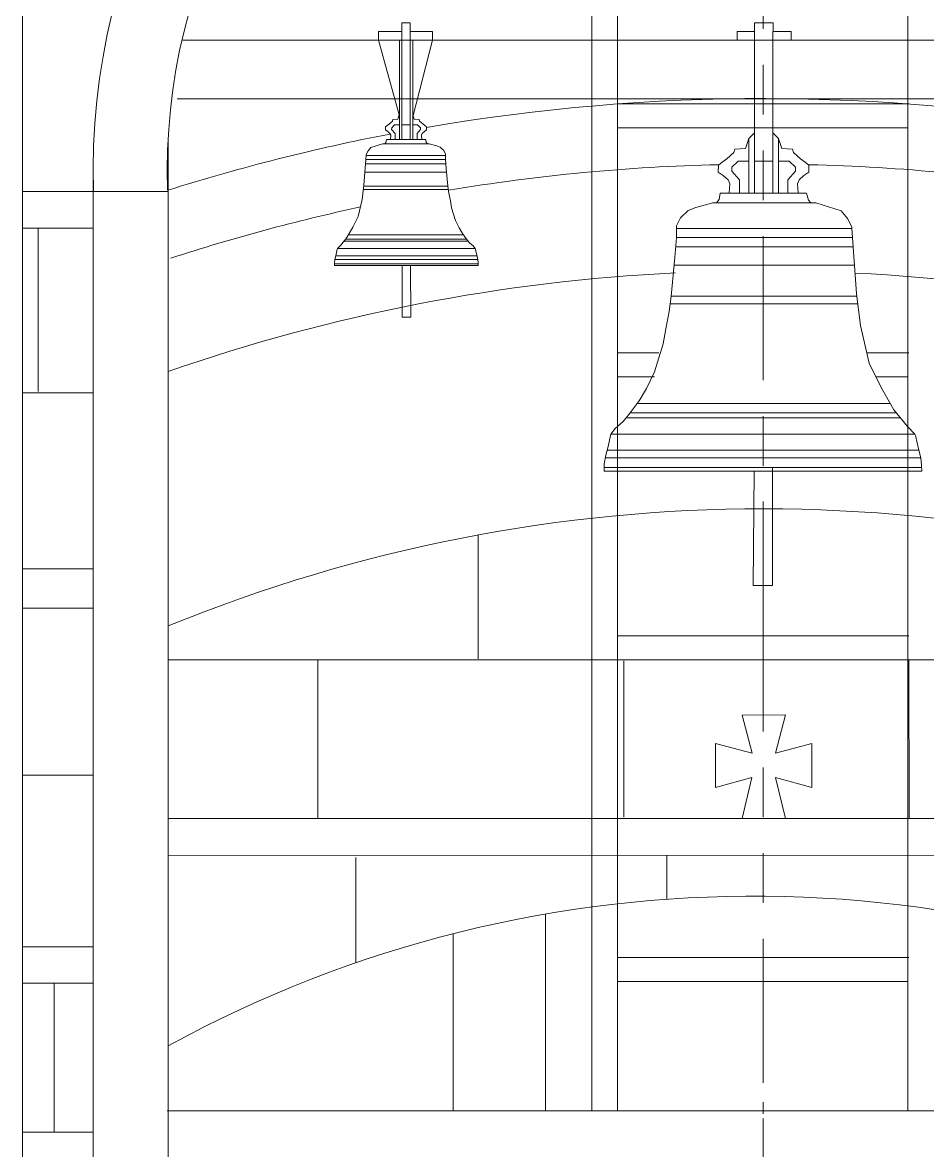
# Model space of a CAD drawing. Header units: millimetres. Extents: x -490789 to -449459, y 209001 to 327650.
# Drawn here: x -475544 to -473683, y 316088 to 318410 of the extents above; entities that cross this region are included whole.
import ezdxf

# ---------------------------------------------------------------- set-up
doc = ezdxf.new("R2010")
doc.units = ezdxf.units.MM
doc.header["$MEASUREMENT"] = 0
doc.linetypes.add('2-Штрих-Штриховая', pattern=[723.19442, 264.583325, -105.833328, 70.555556, -105.833328, 70.555556, -105.833328])
for name, color, linetype, lineweight in [('0_Ном._пера__12_Ном._пера__12_Ном._пера__12', 12, 'Continuous', 18), ('0_Ном._пера__7_Ном._пера__7_Ном._пера__1', 1, 'Continuous', 18), ('0_Ном._пера__7_Ном._пера__7_Ном._пера__7', 7, 'Continuous', 18), ('0_Ном_пера__1_Ном_пера__1_Ном_пера__1_Ном._пера__1_Ном_пера__1_Ном_пера__1_Ном_пера__1_Ном_пера__1_Ном_пера__1_Ном_пера__1_Ном_пера__1_Ном_пера__1_Ном_пера__1_Ном_пера__1_Ном_пера__1_Ном_пера__1_Ном_пера__1_Ном_пера__1_Ном_пера__1_Ном_пера__1_Ном_пера___D_Ном._пера__1', 1, 'Continuous', 18), ('0_Ном_пера__1_Ном_пера__1_Ном_пера__1_Ном._пера__1_Ном_пера__1_Ном_пера__1_Ном_пера__1_Ном_пера__1_Ном_пера__1_Ном_пера__1_Ном_пера__1_Ном_пера__1_Ном_пера__1_Ном_пера__1_Ном_пера__1_Ном_пера__1_Ном_пера__1_Ном_пера__1_Ном_пера__1_Ном_пера__1_Ном_пера___D_Ном._пера__7', 7, 'Continuous', 18), ('0_Ном_пера__1_Ном_пера__1_Ном_пера__1_Ном_пера__1_Ном_пера__1_Ном_пера__1_Ном_пера__1_Ном_пера__1_Ном_пера__1_Ном_пера__1_Ном._пера__1_Ном_пера__1_Ном_пера__1_Ном_пера__1_Ном_пера__1_Ном_пера__1_Ном_пера__1_Ном_пера__1_Ном_пера__1_Ном_пера__1_Ном_пера___D_Ном._пера__1', 1, 'Continuous', 18), ('0_Ном_пера__7_Ном._пера__7_Ном_пера__7_Ном_пера__7_Ном_пера__7_Ном_пера__7_Ном_пера__7_Ном_пера__7_Ном_пера__7_Ном_пера__7_Ном_пера__7_Ном_пера__7_Ном_пера__7_Ном_пера__7_Ном_пера__7_Ном_пера__7_Ном_пера__7_Ном_пера__7_Ном_пера__7_Ном_пера__7_Ном_пера___7_Ном._пера__7', 7, 'Continuous', 18), ('0_Ном_пера__7_Ном_пера__7_Ном._пера__7_Ном_пера__7_Ном_пера__7_Ном_пера__7_Ном_пера__7_Ном_пера__7_Ном_пера__7_Ном_пера__7_Ном_пера__7_Ном_пера__7_Ном_пера__7_Ном_пера__7_Ном_пера__7_Ном_пера__7_Ном_пера__7_Ном_пера__7_Ном_пера__7_Ном_пера__7_Ном_пера___3_Ном._пера__7', 7, 'Continuous', 18), ('0_Ном_пера__7_Ном_пера__7_Ном_пера__7_Ном._пера__7_Ном_пера__7_Ном_пера__7_Ном_пера__7_Ном_пера__7_Ном_пера__7_Ном_пера__7_Ном_пера__7_Ном_пера__7_Ном_пера__7_Ном_пера__7_Ном_пера__7_Ном_пера__7_Ном_пера__7_Ном_пера__7_Ном_пера__7_Ном_пера__7_Ном_пера___5_Ном._пера__7', 7, 'Continuous', 18), ('0_Ном_пера__7_Ном_пера__7_Ном_пера__7_Ном_пера__7_Ном_пера__7_Ном_пера__7_Ном_пера__7_Ном_пера__7_Ном_пера__7_Ном._пера__7_Ном_пера__7_Ном_пера__7_Ном_пера__7_Ном_пера__7_Ном_пера__7_Ном_пера__7_Ном_пера__7_Ном_пера__7_Ном_пера__7_Ном_пера__7_Ном_пера___7_Ном._пера__1', 1, 'Continuous', 18), ('0_Ном_пера__7_Ном_пера__7_Ном_пера__7_Ном_пера__7_Ном_пера__7_Ном_пера__7_Ном_пера__7_Ном_пера__7_Ном_пера__7_Ном._пера__7_Ном_пера__7_Ном_пера__7_Ном_пера__7_Ном_пера__7_Ном_пера__7_Ном_пера__7_Ном_пера__7_Ном_пера__7_Ном_пера__7_Ном_пера__7_Ном_пера___7_Ном._пера__7', 7, 'Continuous', 18), ('0_Ном_пера__7_Ном_пера__7_Ном_пера__7_Ном_пера__7_Ном_пера__7_Ном_пера__7_Ном_пера__7_Ном_пера__7_Ном_пера__7_Ном_пера__7_Ном_пера__7_Ном_пера__7_Ном_пера__7_Ном_пера__7_Ном_пера__7_Ном._пера__7_Ном_пера__7_Ном._пера__7_Ном_пера__7_Ном._пера__7_Ном_пера_2_Ном._пера__7', 7, 'Continuous', 18), ('0_Ном_пера__7_Ном_пера__7_Ном_пера__7_Ном_пера__7_Ном_пера__7_Ном_пера__7_Ном_пера__7_Ном_пера__7_Ном_пера__7_Ном_пера__7_Ном_пера__7_Ном_пера__7_Ном_пера__7_Ном_пера__7_Ном_пера__7_Ном_пера__7_Ном_пера__7_Ном_пера__7_Ном._пера__7_Ном_пера__7_Ном._пера__5_Ном._пера__1', 1, 'Continuous', 18), ('0_Ном_пера__7_Ном_пера__7_Ном_пера__7_Ном_пера__7_Ном_пера__7_Ном_пера__7_Ном_пера__7_Ном_пера__7_Ном_пера__7_Ном_пера__7_Ном_пера__7_Ном_пера__7_Ном_пера__7_Ном_пера__7_Ном_пера__7_Ном_пера__7_Ном_пера__7_Ном_пера__7_Ном_пера__7_Ном_пера__7_Ном_пера__7_8_Ном._пера__1', 1, 'Continuous', 18), ('0_Ном_пера__7_Ном_пера__7_Ном_пера__7_Ном_пера__7_Ном_пера__7_Ном_пера__7_Ном_пера__7_Ном_пера__7_Ном_пера__7_Ном_пера__7_Ном_пера__7_Ном_пера__7_Ном_пера__7_Ном_пера__7_Ном_пера__7_Ном_пера__7_Ном_пера__7_Ном_пера__7_Ном_пера__7_Ном_пера__7_Ном_пера__7_C_Ном._пера__1', 1, 'Continuous', 18), ('0_Ном_пера__7_Ном_пера__7_Ном_пера__7_Ном_пера__7_Ном_пера__7_Ном_пера__7_Ном_пера__7_Ном_пера__7_Ном_пера__7_Ном_пера__7_Ном_пера__7_Ном_пера__7_Ном_пера__7_Ном_пера__7_Ном_пера__7_Ном_пера__7_Ном_пера__7_Ном_пера__7_Ном_пера__7_Ном_пера__7_Ном_пера__7_C_Ном._пера__202', 202, 'Continuous', 18), ('0_Ном_пера__7_Ном_пера__7_Ном_пера__7_Ном_пера__7_Ном_пера__7_Ном_пера__7_Ном_пера__7_Ном_пера__7_Ном_пера__7_Ном_пера__7_Ном_пера__7_Ном_пера__7_Ном_пера__7_Ном_пера__7_Ном_пера__7_Ном_пера__7_Ном_пера__7_Ном_пера__7_Ном_пера__7_Ном_пера__7_Ном_пера__7_C_Ном._пера__7', 7, 'Continuous', 18), ('Defpoints_Ном_пера__7_Ном._пера__7_Ном._пера__7_Ном._пера__7_Ном._пера__7_Ном._пера__7_Ном._пера__7_Ном._пера__7', 7, 'Continuous', 18), ('hatch_Ном_пера__254_Ном_пера__254_Ном_пера__254_Ном._пера__254_Ном_пера__254_Ном._пера__9_Ном_пера__9_Ном_пера__9_Ном_пера__12_Ном_пера__12_Ном_пера__12_Ном_пера__12_Ном_пера__12_Ном_пера__12_Ном_пера__1_Ном_пера__1_Ном_пера__1_Ном_пера__1_Ном_пера__1_Н_B_Ном._пера__1', 1, 'Continuous', 18)]:
    doc.layers.add(name, color=color, linetype=linetype, lineweight=lineweight)

msp = doc.modelspace()

# ---------------------------------------------------------------- linework, layer by layer
at = {"layer": '0_Ном._пера__12_Ном._пера__12_Ном._пера__12', "linetype": '2-Штрих-Штриховая'}
for p in [(-474020.5, 314812.9), (-474020.5, 307549.2)]:
    msp.add_line(p, (-474020.5, 319828), dxfattribs=at)
at = {"layer": '0_Ном._пера__7_Ном._пера__7_Ном._пера__1', "linetype": 'Continuous'}
for radius, start, end in [(1378.8, 358.302, 181.6973), (1226.2, 358.0906, 181.8013)]:
    msp.add_arc((-474020.5, 318103.2), radius, start, end, dxfattribs=at)
at = {"layer": '0_Ном._пера__7_Ном._пера__7_Ном._пера__7', "linetype": 'Continuous'}
for p, q in [((-475544.3, 319734.4), (-475544.3, 315040.1)), ((-472806.8, 318252.6), (-475226.4, 318252.6)), ((-475244.5, 318166.5), (-475244.5, 315040.1)), ((-475399.3, 315040.1), (-475399.3, 318113.2)), ((-475544.3, 317647.7), (-475399.3, 317647.7)), ((-472794.3, 317097.8), (-475244.5, 317097.8)), ((-474468.5, 316574.2), (-474468.5, 316169.4)), ((-474658.6, 316533.5), (-474658.6, 316169.4)), ((-475246.7, 316169.4), (-472796.5, 316169.4)), ((-472794.3, 316169.4), (-475244.5, 316169.4))]:
    msp.add_line(p, q, dxfattribs=at)
for centre, radius, start, end in [((-474020.5, 314182.4), 4071, 80.046, 99.7941), ((-474020.5, 314182.4), 4071, 100.8689, 107.5116), ((-474020.5, 314182.4), 3936, 91.3406, 99.4698), ((-474020.5, 314182.4), 3936, 80.3611, 88.6255), ((-474020.5, 314182.4), 3936, 102.15, 108.0379), ((-474020.5, 314182.4), 3716.6, 92.7823, 109.2283), ((-474020.5, 314182.4), 3716.6, 70.7983, 87.09), ((-474020.5, 314182.4), 3226.5, 67.6638, 112.2945), ((-474039.3, 314099), 2512.5, 60.2974, 118.6658)]:
    msp.add_arc(centre, radius, start, end, dxfattribs=at)
at = {"layer": '0_Ном_пера__1_Ном_пера__1_Ном_пера__1_Ном._пера__1_Ном_пера__1_Ном_пера__1_Ном_пера__1_Ном_пера__1_Ном_пера__1_Ном_пера__1_Ном_пера__1_Ном_пера__1_Ном_пера__1_Ном_пера__1_Ном_пера__1_Ном_пера__1_Ном_пера__1_Ном_пера__1_Ном_пера__1_Ном_пера__1_Ном_пера___D_Ном._пера__1', "linetype": 'Continuous'}
for p, q in [((-475399.3, 318062.4), (-475544.3, 318062.4)), ((-475399.3, 317986.4), (-475544.3, 317986.4)), ((-475399.3, 317204.2), (-475544.3, 317204.2)), ((-475244.5, 316771.5), (-472794.3, 316771.5)), ((-475244.5, 316694.7), (-472794.3, 316695.2)), ((-475399.3, 316432.5), (-475544.3, 316432.5))]:
    msp.add_line(p, q, dxfattribs=at)
at = {"layer": '0_Ном_пера__1_Ном_пера__1_Ном_пера__1_Ном._пера__1_Ном_пера__1_Ном_пера__1_Ном_пера__1_Ном_пера__1_Ном_пера__1_Ном_пера__1_Ном_пера__1_Ном_пера__1_Ном_пера__1_Ном_пера__1_Ном_пера__1_Ном_пера__1_Ном_пера__1_Ном_пера__1_Ном_пера__1_Ном_пера__1_Ном_пера___D_Ном._пера__7', "linetype": 'Continuous'}
for p, q in [((-475399.3, 316860.7), (-475544.3, 316860.7)), ((-475399.3, 316125.5), (-475544.3, 316125.5))]:
    msp.add_line(p, q, dxfattribs=at)
at = {"layer": '0_Ном_пера__1_Ном_пера__1_Ном_пера__1_Ном_пера__1_Ном_пера__1_Ном_пера__1_Ном_пера__1_Ном_пера__1_Ном_пера__1_Ном_пера__1_Ном._пера__1_Ном_пера__1_Ном_пера__1_Ном_пера__1_Ном_пера__1_Ном_пера__1_Ном_пера__1_Ном_пера__1_Ном_пера__1_Ном_пера__1_Ном_пера___D_Ном._пера__1', "linetype": 'Continuous'}
msp.add_line((-473920.3, 316925.9), (-473920.3, 316835.5), dxfattribs=at)
at = {"layer": '0_Ном_пера__7_Ном._пера__7_Ном_пера__7_Ном_пера__7_Ном_пера__7_Ном_пера__7_Ном_пера__7_Ном_пера__7_Ном_пера__7_Ном_пера__7_Ном_пера__7_Ном_пера__7_Ном_пера__7_Ном_пера__7_Ном_пера__7_Ном_пера__7_Ном_пера__7_Ном_пера__7_Ном_пера__7_Ном_пера__7_Ном_пера___7_Ном._пера__7', "linetype": 'Continuous'}
msp.add_line((-474020.5, 316187.1), (-474020.5, 316163.4), dxfattribs=at)
at = {"layer": '0_Ном_пера__7_Ном_пера__7_Ном._пера__7_Ном_пера__7_Ном_пера__7_Ном_пера__7_Ном_пера__7_Ном_пера__7_Ном_пера__7_Ном_пера__7_Ном_пера__7_Ном_пера__7_Ном_пера__7_Ном_пера__7_Ном_пера__7_Ном_пера__7_Ном_пера__7_Ном_пера__7_Ном_пера__7_Ном_пера__7_Ном_пера___3_Ном._пера__7', "linetype": 'Continuous'}
for p, q in [((-474020.5, 317097.8), (-474020.9, 317424.1)), ((-474607.3, 317100.2), (-474607.3, 317355)), ((-474936.8, 317097.8), (-474936.8, 316771)), ((-474307.4, 316773.9), (-474307.4, 317095.7)), ((-473720.6, 316771.5), (-473721, 317097.8))]:
    msp.add_line(p, q, dxfattribs=at)
at = {"layer": '0_Ном_пера__7_Ном_пера__7_Ном_пера__7_Ном._пера__7_Ном_пера__7_Ном_пера__7_Ном_пера__7_Ном_пера__7_Ном_пера__7_Ном_пера__7_Ном_пера__7_Ном_пера__7_Ном_пера__7_Ном_пера__7_Ном_пера__7_Ном_пера__7_Ном_пера__7_Ном_пера__7_Ном_пера__7_Ном_пера__7_Ном_пера___5_Ном._пера__7', "linetype": 'Continuous'}
msp.add_line((-474858.5, 316691.3), (-474858.5, 316474.2), dxfattribs=at)
at = {"layer": '0_Ном_пера__7_Ном_пера__7_Ном_пера__7_Ном_пера__7_Ном_пера__7_Ном_пера__7_Ном_пера__7_Ном_пера__7_Ном_пера__7_Ном._пера__7_Ном_пера__7_Ном_пера__7_Ном_пера__7_Ном_пера__7_Ном_пера__7_Ном_пера__7_Ном_пера__7_Ном_пера__7_Ном_пера__7_Ном_пера__7_Ном_пера___7_Ном._пера__1', "linetype": 'Continuous'}
msp.add_line((-475544.3, 317285), (-475399.3, 317285), dxfattribs=at)
at = {"layer": '0_Ном_пера__7_Ном_пера__7_Ном_пера__7_Ном_пера__7_Ном_пера__7_Ном_пера__7_Ном_пера__7_Ном_пера__7_Ном_пера__7_Ном._пера__7_Ном_пера__7_Ном_пера__7_Ном_пера__7_Ном_пера__7_Ном_пера__7_Ном_пера__7_Ном_пера__7_Ном_пера__7_Ном_пера__7_Ном_пера__7_Ном_пера___7_Ном._пера__7', "linetype": 'Continuous'}
msp.add_line((-474218.5, 316695.6), (-474218.5, 316605.1), dxfattribs=at)
at = {"layer": '0_Ном_пера__7_Ном_пера__7_Ном_пера__7_Ном_пера__7_Ном_пера__7_Ном_пера__7_Ном_пера__7_Ном_пера__7_Ном_пера__7_Ном_пера__7_Ном_пера__7_Ном_пера__7_Ном_пера__7_Ном_пера__7_Ном_пера__7_Ном._пера__7_Ном_пера__7_Ном._пера__7_Ном_пера__7_Ном._пера__7_Ном_пера_2_Ном._пера__7', "linetype": 'Continuous'}
for p, q in [((-475512.4, 317986.4), (-475512.4, 317650.4)), ((-475479, 316432.5), (-475479, 316125.5))]:
    msp.add_line(p, q, dxfattribs=at)
at = {"layer": '0_Ном_пера__7_Ном_пера__7_Ном_пера__7_Ном_пера__7_Ном_пера__7_Ном_пера__7_Ном_пера__7_Ном_пера__7_Ном_пера__7_Ном_пера__7_Ном_пера__7_Ном_пера__7_Ном_пера__7_Ном_пера__7_Ном_пера__7_Ном_пера__7_Ном_пера__7_Ном_пера__7_Ном._пера__7_Ном_пера__7_Ном._пера__5_Ном._пера__1', "linetype": 'Continuous'}
msp.add_line((-475544.3, 316507.5), (-475399.3, 316507.5), dxfattribs=at)
at = {"layer": '0_Ном_пера__7_Ном_пера__7_Ном_пера__7_Ном_пера__7_Ном_пера__7_Ном_пера__7_Ном_пера__7_Ном_пера__7_Ном_пера__7_Ном_пера__7_Ном_пера__7_Ном_пера__7_Ном_пера__7_Ном_пера__7_Ном_пера__7_Ном_пера__7_Ном_пера__7_Ном_пера__7_Ном_пера__7_Ном_пера__7_Ном_пера__7_8_Ном._пера__1', "linetype": 'Continuous'}
for p, q in [((-473975, 316984.7), (-473995.3, 316905.8)), ((-474063.9, 316984.4), (-474043.6, 316905.8)), ((-474118.9, 316925.9), (-474043.6, 316905.8)), ((-473995.3, 316905.8), (-473920.2, 316925.9)), ((-474119, 316835.5), (-474043.7, 316855.7)), ((-474043.7, 316855.7), (-474063.7, 316771.5)), ((-473975, 316771.3), (-473995.3, 316855.7)), ((-473995.3, 316855.7), (-473920.3, 316835.5))]:
    msp.add_line(p, q, dxfattribs=at)
at = {"layer": '0_Ном_пера__7_Ном_пера__7_Ном_пера__7_Ном_пера__7_Ном_пера__7_Ном_пера__7_Ном_пера__7_Ном_пера__7_Ном_пера__7_Ном_пера__7_Ном_пера__7_Ном_пера__7_Ном_пера__7_Ном_пера__7_Ном_пера__7_Ном_пера__7_Ном_пера__7_Ном_пера__7_Ном_пера__7_Ном_пера__7_Ном_пера__7_C_Ном._пера__1', "linetype": 'Continuous'}
msp.add_line((-475245.5, 318062.4), (-475399.3, 318062.4), dxfattribs=at)
at = {"layer": '0_Ном_пера__7_Ном_пера__7_Ном_пера__7_Ном_пера__7_Ном_пера__7_Ном_пера__7_Ном_пера__7_Ном_пера__7_Ном_пера__7_Ном_пера__7_Ном_пера__7_Ном_пера__7_Ном_пера__7_Ном_пера__7_Ном_пера__7_Ном_пера__7_Ном_пера__7_Ном_пера__7_Ном_пера__7_Ном_пера__7_Ном_пера__7_C_Ном._пера__202', "linetype": 'Continuous'}
for p, q in [((-474372.8, 318575.5), (-474372.8, 316169.4)), ((-474320.4, 318575.5), (-474320.4, 316169.4)), ((-473723.3, 318575.4), (-473723.3, 316169.4)), ((-474320.4, 318242.3), (-473720.7, 318242.3)), ((-474320.4, 318192.9), (-473723.3, 318192.9)), ((-474320.4, 317729.8), (-474235.1, 317729.8)), ((-473807.2, 317729.8), (-473720.7, 317729.8)), ((-474320.4, 317680.4), (-474243.9, 317680.4)), ((-473788.4, 317680.4), (-473723.3, 317680.4)), ((-474320.4, 317147.2), (-473720.7, 317147.2)), ((-474320.4, 317097.8), (-473723.3, 317097.8)), ((-474320.4, 316485.5), (-473720.7, 316485.5)), ((-474320.4, 316436.1), (-473723.3, 316436.1))]:
    msp.add_line(p, q, dxfattribs=at)
at = {"layer": '0_Ном_пера__7_Ном_пера__7_Ном_пера__7_Ном_пера__7_Ном_пера__7_Ном_пера__7_Ном_пера__7_Ном_пера__7_Ном_пера__7_Ном_пера__7_Ном_пера__7_Ном_пера__7_Ном_пера__7_Ном_пера__7_Ном_пера__7_Ном_пера__7_Ном_пера__7_Ном_пера__7_Ном_пера__7_Ном_пера__7_Ном_пера__7_C_Ном._пера__7', "linetype": 'Continuous'}
for p, q in [((-474811.9, 318373.7), (-474769.2, 318220.2)), ((-474741.5, 318215.5), (-474700.9, 318373.7)), ((-474763.6, 317803.3), (-474745.6, 317803.3))]:
    msp.add_line(p, q, dxfattribs=at)
at = {"layer": 'Defpoints_Ном_пера__7_Ном._пера__7_Ном._пера__7_Ном._пера__7_Ном._пера__7_Ном._пера__7_Ном._пера__7_Ном._пера__7', "linetype": 'Continuous'}
for p, q in [((-474764, 318409.1), (-474764, 318169.3)), ((-474746.7, 318409.1), (-474764, 318409.1)), ((-474746.7, 318409.1), (-474746.7, 318169.3)), ((-474038.8, 318391.7), (-474038.8, 318409.1)), ((-474038.8, 318409.1), (-474000.4, 318409.1)), ((-474000.4, 318409.1), (-474000.4, 318391.8)), ((-474764, 318391.8), (-474811.9, 318391.8)), ((-474811.9, 318391.8), (-474811.9, 318373.7)), ((-474700.9, 318391.7), (-474746.7, 318391.7)), ((-474700.9, 318391.7), (-474700.9, 318373.7)), ((-474074, 318391.7), (-474074, 318373.7)), ((-474074, 318391.7), (-474038.8, 318391.7)), ((-474038.8, 318391.7), (-474038.8, 318058.7)), ((-474000.6, 318391.8), (-474000.6, 318177.9)), ((-474000.4, 318391.8), (-473962.9, 318391.8)), ((-473962.9, 318391.8), (-473962.9, 318373.7)), ((-472826.1, 318373.7), (-475214.9, 318373.7)), ((-474769.1, 318373.7), (-474769.1, 318169.5)), ((-474764, 318373.7), (-474764, 318169.3)), ((-474746.7, 318373.7), (-474746.7, 318169.3)), ((-474741.5, 318373.7), (-474741.5, 318169.3)), ((-474769.2, 318220.2), (-474772.3, 318211)), ((-474741.5, 318220.2), (-474738.4, 318211)), ((-474797.4, 318195.3), (-474797.6, 318188.9)), ((-474793.9, 318198.1), (-474797.4, 318195.3)), ((-474789.6, 318201.3), (-474793.9, 318198.1)), ((-474783.1, 318207.2), (-474789.6, 318201.3)), ((-474785, 318189.9), (-474784.9, 318193.4)), ((-474784.9, 318193.4), (-474779.1, 318199.1)), ((-474782.3, 318210.3), (-474783.1, 318207.2)), ((-474772.3, 318211), (-474782.3, 318210.3)), ((-474779.1, 318199.1), (-474769.2, 318199.1)), ((-474746.7, 318199.1), (-474764, 318199.1)), ((-474731.5, 318199.1), (-474741.5, 318199.1)), ((-474738.4, 318211), (-474728.3, 318210.3)), ((-474725.7, 318193.4), (-474731.5, 318199.1)), ((-474728.3, 318210.3), (-474727.6, 318207.2)), ((-474727.6, 318207.2), (-474721.1, 318201.3)), ((-474725.7, 318189.9), (-474725.7, 318193.4)), ((-474721.1, 318201.3), (-474716.7, 318198.1)), ((-474716.7, 318198.1), (-474713.2, 318195.3)), ((-474713.2, 318195.3), (-474713.1, 318188.9)), ((-474797.6, 318188.9), (-474792.9, 318185.7)), ((-474795.4, 318169.3), (-474797.1, 318162.7)), ((-474714.8, 318169.3), (-474795.4, 318169.3)), ((-474792.9, 318185.7), (-474788.4, 318181.8)), ((-474788.4, 318181.8), (-474787, 318177.9)), ((-474787, 318177.9), (-474787.6, 318169.3)), ((-474778, 318181.8), (-474785, 318189.9)), ((-474778, 318169.3), (-474778, 318181.8)), ((-474732.7, 318181.8), (-474725.7, 318189.9)), ((-474732.7, 318169.3), (-474732.7, 318181.8)), ((-474722.2, 318181.8), (-474723.7, 318177.9)), ((-474723.7, 318177.9), (-474723.1, 318169.3)), ((-474717.7, 318185.7), (-474722.2, 318181.8)), ((-474713.1, 318188.9), (-474717.7, 318185.7)), ((-474714.8, 318169.3), (-474713.8, 318163.3)), ((-474050.3, 318170.9), (-474057.1, 318150.6)), ((-474038.8, 318183.2), (-474050.3, 318170.9)), ((-474050.3, 318170.9), (-474050.3, 318058.7)), ((-474000.6, 318183.2), (-473989, 318170.9)), ((-474000.6, 318177.9), (-474000.6, 318058.7)), ((-473989.4, 318170.9), (-473989.4, 318059)), ((-473989, 318170.9), (-473982.2, 318150.6)), ((-474833.5, 318145.7), (-474837.5, 318138)), ((-474827.5, 318152.8), (-474833.5, 318145.7)), ((-474804.1, 318160.4), (-474827.5, 318152.8)), ((-474707.7, 318160.4), (-474804.1, 318160.4)), ((-474797.1, 318162.7), (-474799.2, 318160.4)), ((-474713.8, 318163.3), (-474711.4, 318160.4)), ((-474692.1, 318156), (-474707.8, 318160.4)), ((-474685.1, 318153.2), (-474692.1, 318156)), ((-474677.7, 318146.3), (-474685.1, 318153.2)), ((-474674, 318138.8), (-474677.7, 318146.3)), ((-474079.2, 318149), (-474080.8, 318142.3)), ((-474057.1, 318150.6), (-474079.2, 318149)), ((-473982.2, 318150.6), (-473960.1, 318149)), ((-473960.1, 318149), (-473958.5, 318142.3)), ((-474838.1, 318128), (-474841.9, 318075.4)), ((-474837.5, 318136.2), (-474838.1, 318128)), ((-474674.1, 318128), (-474838.1, 318128)), ((-474837.5, 318136.3), (-474837.5, 318138)), ((-474674.1, 318136.3), (-474837.5, 318136.3)), ((-474674.1, 318128), (-474674, 318138.8)), ((-474672.6, 318109.3), (-474674.1, 318128)), ((-474095.3, 318129.2), (-474104.9, 318122.2)), ((-474080.8, 318142.3), (-474095.3, 318129.2)), ((-474085, 318111.9), (-474072.2, 318124.4)), ((-474072.2, 318124.4), (-474050.3, 318124.4)), ((-474038.8, 318124.4), (-474000.6, 318124.4)), ((-473967.2, 318124.4), (-473989, 318124.4)), ((-473954.3, 318111.9), (-473967.2, 318124.4)), ((-473958.5, 318142.3), (-473944.1, 318129.2)), ((-473944.1, 318129.2), (-473934.5, 318122.2)), ((-474671.9, 318102.1), (-474840.4, 318102.1)), ((-474673.4, 318119.3), (-474838.7, 318119.3)), ((-474669.3, 318073.1), (-474672.6, 318109.3)), ((-474112.6, 318116), (-474112.9, 318101.9)), ((-474112.9, 318101.9), (-474102.7, 318094.8)), ((-474104.9, 318122.2), (-474112.6, 318116)), ((-474085.2, 318104.1), (-474085, 318111.9)), ((-474069.6, 318086.2), (-474085.2, 318104.1)), ((-473969.7, 318086.2), (-473954.2, 318104.1)), ((-473954.2, 318104.1), (-473954.3, 318111.9)), ((-473926.5, 318101.9), (-473936.7, 318094.8)), ((-473934.5, 318122.2), (-473926.8, 318116)), ((-473926.8, 318116), (-473926.5, 318101.9)), ((-474102.7, 318094.8), (-474092.7, 318086.2)), ((-474092.7, 318086.2), (-474089.5, 318077.6)), ((-474089.5, 318077.6), (-474090.8, 318058.7)), ((-474069.6, 318058.7), (-474069.6, 318086.2)), ((-473969.7, 318058.7), (-473969.7, 318086.2)), ((-473946.7, 318086.2), (-473949.9, 318077.6)), ((-473949.9, 318077.6), (-473948.5, 318058.7)), ((-473936.7, 318094.8), (-473946.7, 318086.2)), ((-474841.9, 318075.4), (-474845.8, 318045.7)), ((-474668.3, 318066.2), (-474843.1, 318066.2)), ((-474669.3, 318073.1), (-474842.2, 318073.1)), ((-474667.4, 318058.8), (-474669.3, 318073.1)), ((-474664.2, 318042.7), (-474667.4, 318058.8)), ((-474109, 318058.7), (-474111.5, 318045.5)), ((-474109, 318058.7), (-473931.2, 318058.7)), ((-473931.2, 318058.7), (-473927.4, 318044.1)), ((-474845.8, 318045.7), (-474853.8, 318010.9)), ((-474661.7, 318028.6), (-474664.2, 318042.7)), ((-474159.3, 318029.2), (-474124.5, 318039.1)), ((-474124.8, 318039.1), (-473912.1, 318039.1)), ((-474111.5, 318045.5), (-474116.6, 318039.1)), ((-473927.4, 318044.1), (-473922.8, 318039.1)), ((-473912.1, 318039.1), (-473860.5, 318022.2)), ((-474853.8, 318010.9), (-474864.7, 317988.5)), ((-474657.7, 318015.6), (-474661.7, 318028.6)), ((-474653.7, 318002.6), (-474657.7, 318015.6)), ((-474199.1, 317991.4), (-474191, 318007.9)), ((-474191, 318007.9), (-474174.8, 318023.1)), ((-474174.8, 318023.1), (-474159.3, 318029.2)), ((-473860.5, 318022.2), (-473847.2, 318006.6)), ((-473847.2, 318006.6), (-473838.4, 317989.6)), ((-474864.7, 317988.5), (-474876.9, 317967.2)), ((-474646.1, 317987.1), (-474653.7, 318002.6)), ((-474639.3, 317975.5), (-474646.1, 317987.1)), ((-474198.9, 317967.5), (-474199.1, 317991.4)), ((-474199.1, 317985.9), (-473838.3, 317985.9)), ((-473838.3, 317985.9), (-473838.4, 317989.6)), ((-473838.3, 317985.7), (-473837.1, 317967.5)), ((-474876.9, 317967.2), (-474889.4, 317951.8)), ((-474631, 317964.3), (-474879.2, 317964.3)), ((-474637.5, 317973.2), (-474873.4, 317973.2)), ((-474631, 317964.3), (-474639.3, 317975.5)), ((-474624.5, 317956.4), (-474631, 317964.3)), ((-474202.3, 317926.2), (-474198.9, 317967.5)), ((-474198.9, 317967.5), (-473837.1, 317967.5)), ((-473837.1, 317967.5), (-473828.8, 317851.5)), ((-474897, 317943.2), (-474899.9, 317929.5)), ((-474896.3, 317944.5), (-474897, 317943.2)), ((-474889.4, 317951.8), (-474896.3, 317944.5)), ((-474612.9, 317944.5), (-474896.3, 317944.5)), ((-474627.2, 317959.8), (-474882.9, 317959.8)), ((-474616.9, 317949.9), (-474624.5, 317956.4)), ((-474612.9, 317944.5), (-474616.9, 317949.9)), ((-474610, 317931.8), (-474612.9, 317944.5)), ((-474200.5, 317948.3), (-473835.7, 317948.3)), ((-474902.4, 317915.5), (-474902.7, 317910.1)), ((-474901.9, 317922.3), (-474902.4, 317915.5)), ((-474606.8, 317913.5), (-474902.4, 317913.5)), ((-474899.9, 317929.5), (-474901.9, 317922.3)), ((-474607.7, 317922.3), (-474901.9, 317922.3)), ((-474609.4, 317929.5), (-474899.9, 317929.5)), ((-474608.2, 317924.9), (-474610, 317931.8)), ((-474606.8, 317917), (-474608.2, 317924.9)), ((-474606.8, 317910.1), (-474606.8, 317917)), ((-474209.6, 317846.3), (-474202.3, 317926.2)), ((-474902.7, 317910.1), (-474606.8, 317910.1)), ((-474763.6, 317803.3), (-474763.6, 317910.1)), ((-474746.4, 317910.1), (-474745.6, 317803.3)), ((-474203.8, 317910.3), (-473831.9, 317910.3)), ((-474213.9, 317814.9), (-474209.6, 317846.3)), ((-474209.6, 317846.3), (-473828.1, 317846.3)), ((-473828.8, 317851.5), (-473820.1, 317786)), ((-474211.7, 317831.1), (-473826.1, 317831.1)), ((-474220.8, 317779.3), (-474213.9, 317814.9)), ((-474226.4, 317748.2), (-474220.8, 317779.3)), ((-473820.1, 317786), (-473802.4, 317709)), ((-474235.1, 317719.5), (-474226.4, 317748.2)), ((-474243.9, 317690.8), (-474235.1, 317719.5)), ((-473802.4, 317709), (-473778.3, 317659.7)), ((-474260.7, 317656.5), (-474243.9, 317690.8)), ((-473778.3, 317659.7), (-473751.5, 317612.5)), ((-474275.8, 317631), (-474260.7, 317656.5)), ((-474294.1, 317606.3), (-474275.8, 317631)), ((-474279.7, 317625.8), (-473759, 317625.8)), ((-473751.5, 317612.5), (-473723.7, 317578.6)), ((-474325.2, 317574.4), (-474308.5, 317588.8)), ((-474308.5, 317588.8), (-474294.1, 317606.3)), ((-474302.4, 317596.2), (-473738.1, 317596.2)), ((-474294.1, 317606.3), (-473746.4, 317606.3)), ((-474334, 317562.4), (-474325.2, 317574.4)), ((-473723.7, 317578.6), (-473708.7, 317562.4)), ((-474340.4, 317534.5), (-474334, 317562.4)), ((-474334, 317562.4), (-473708.7, 317562.4)), ((-473708.7, 317562.4), (-473707, 317559.6)), ((-473707, 317559.6), (-473700.6, 317529.5)), ((-474347.6, 317501.8), (-474344.4, 317519.4)), ((-474344.4, 317519.4), (-474340.4, 317534.5)), ((-474341.7, 317529.5), (-473700.6, 317529.5)), ((-473700.6, 317529.5), (-473696.2, 317513.6)), ((-474347.6, 317486.6), (-474347.6, 317501.8)), ((-474345.4, 317513.6), (-473696.2, 317513.6)), ((-473696.2, 317513.6), (-473695, 317498.6)), ((-473695, 317498.6), (-473694.5, 317486.6)), ((-474347.6, 317494.2), (-473695, 317494.2)), ((-473694.5, 317486.6), (-474347.6, 317486.6)), ((-474039.4, 317486.6), (-474041.1, 317251)), ((-474001.4, 317251), (-474001.4, 317494.2)), ((-474041.1, 317251), (-474001.4, 317251))]:
    msp.add_line(p, q, dxfattribs=at)
at = {"layer": 'hatch_Ном_пера__254_Ном_пера__254_Ном_пера__254_Ном._пера__254_Ном_пера__254_Ном._пера__9_Ном_пера__9_Ном_пера__9_Ном_пера__12_Ном_пера__12_Ном_пера__12_Ном_пера__12_Ном_пера__12_Ном_пера__12_Ном_пера__1_Ном_пера__1_Ном_пера__1_Ном_пера__1_Ном_пера__1_Н_B_Ном._пера__1', "linetype": 'Continuous'}
for p, q in [((-474063.7, 316984.4), (-473975, 316984.7)), ((-474118.9, 316925.9), (-474119, 316835.5))]:
    msp.add_line(p, q, dxfattribs=at)

doc.saveas('drawing.dxf')
